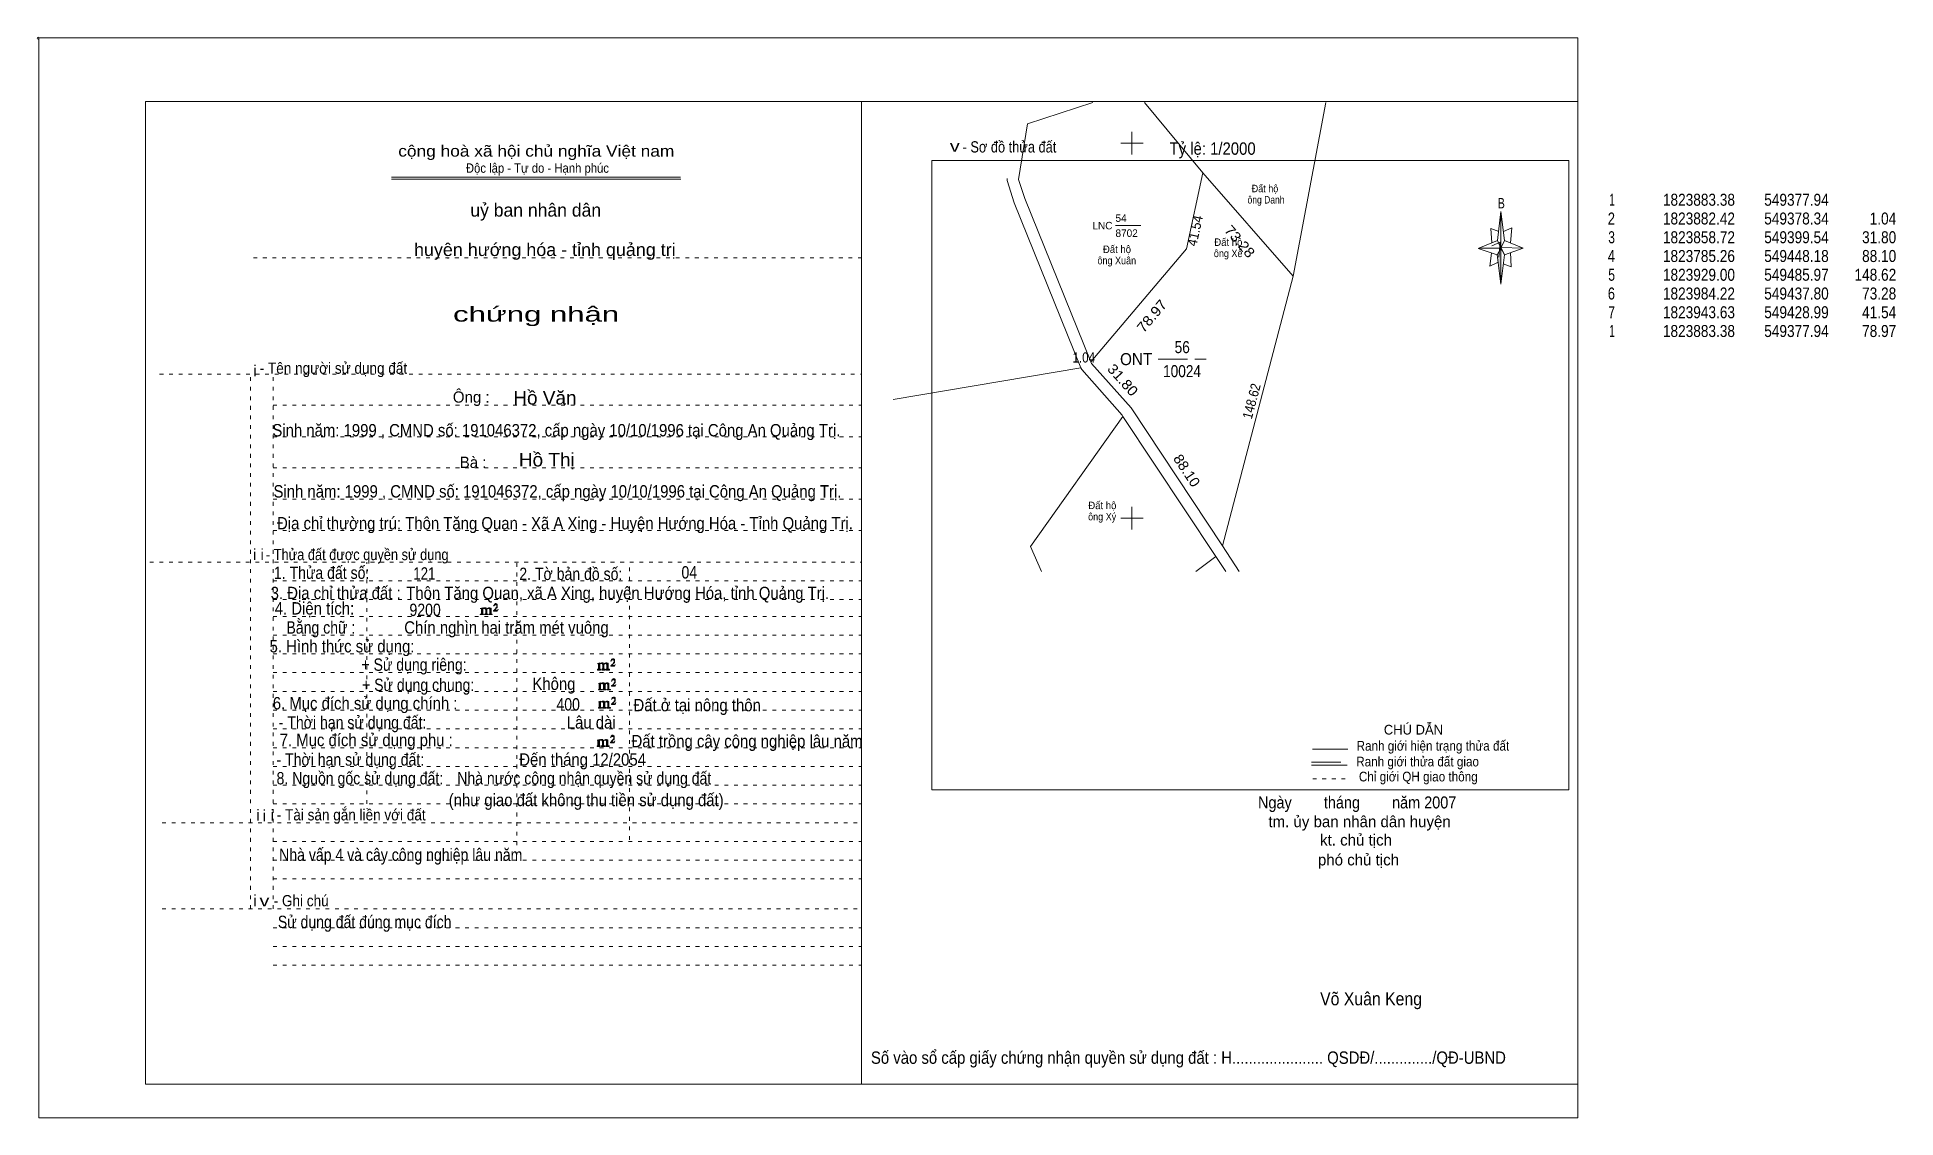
# Model space of a CAD drawing. Header units: centimetres. Extents: x -1.6 to 48, y -3.3 to 25.5.
import ezdxf
from ezdxf.enums import TextEntityAlignment as Align

# ---------------------------------------------------------------- set-up
doc = ezdxf.new("R2010")
doc.units = ezdxf.units.CM
doc.header["$LTSCALE"] = 0.13
doc.linetypes.add('DOTTED', pattern=[1.5, 0.3, -1.2])
doc.linetypes.add('LONG_DASHED', pattern=[7.5, 6, -1.5])
for name, color, linetype, lineweight in [('1', 7, 'DOTTED', 13), ('13', 7, 'Continuous', 13), ('22', 7, 'Continuous', 13), ('33', 7, 'LONG_DASHED', 13), ('4', 7, 'Continuous', 13), ('5', 7, 'Continuous', 13), ('50', 7, 'Continuous', 13), ('63', 7, 'Continuous', 13)]:
    doc.layers.add(name, color=color, linetype=linetype, lineweight=lineweight)
for name, color, linetype in [('10', 7, 'Continuous'), ('23', 7, 'Continuous'), ('30', 7, 'Continuous')]:
    doc.layers.add(name, color=color, linetype=linetype)

msp = doc.modelspace()

# ---------------------------------------------------------------- hatches: boundary and pattern name
at = {"layer": '5'}
msp.add_hatch(color=256, dxfattribs=at).paths.add_polyline_path([(37.46, 19.87), (37.46, 18.91), (37.36, 19.69)])
at = {"layer": '50'}
for points in [[(10.27, 10.13), (10.27, 10.12), (10.27, 10.11), (10.25, 10.11), (10.24, 10.11), (10.24, 10.1), (10.33, 10.1), (10.33, 10.11), (10.32, 10.11), (10.31, 10.11), (10.31, 10.12), (10.31, 10.13), (10.31, 10.24), (10.31, 10.25), (10.32, 10.26), (10.34, 10.26), (10.35, 10.26), (10.36, 10.26), (10.37, 10.25), (10.39, 10.22), (10.39, 10.13), (10.37, 10.12), (10.37, 10.11), (10.36, 10.11), (10.35, 10.11), (10.35, 10.1), (10.44, 10.1), (10.44, 10.11), (10.43, 10.11), (10.42, 10.11), (10.42, 10.12), (10.42, 10.13), (10.42, 10.24), (10.44, 10.26), (10.45, 10.26), (10.46, 10.26), (10.49, 10.26), (10.49, 10.25), (10.5, 10.24), (10.5, 10.22), (10.5, 10.13), (10.5, 10.12), (10.49, 10.11), (10.49, 10.11), (10.47, 10.11), (10.47, 10.1), (10.56, 10.1), (10.56, 10.11), (10.55, 10.11), (10.54, 10.11), (10.53, 10.12), (10.53, 10.13), (10.53, 10.2), (10.53, 10.25), (10.53, 10.26), (10.52, 10.27), (10.5, 10.28), (10.47, 10.28), (10.46, 10.28), (10.44, 10.27), (10.41, 10.25), (10.41, 10.26), (10.4, 10.28), (10.39, 10.28), (10.37, 10.28), (10.35, 10.28), (10.34, 10.28), (10.32, 10.26), (10.31, 10.26), (10.31, 10.25), (10.31, 10.25), (10.31, 10.26), (10.31, 10.28), (10.24, 10.26), (10.24, 10.26), (10.25, 10.26), (10.27, 10.25), (10.27, 10.24), (10.27, 10.23)], [(10.69, 10.19), (10.72, 10.24), (10.72, 10.24), (10.71, 10.22), (10.69, 10.22), (10.68, 10.22), (10.63, 10.22), (10.66, 10.26), (10.67, 10.27), (10.69, 10.28), (10.69, 10.3), (10.69, 10.32), (10.69, 10.34), (10.69, 10.35), (10.69, 10.37), (10.68, 10.38), (10.67, 10.38), (10.66, 10.39), (10.65, 10.39), (10.63, 10.38), (10.63, 10.38), (10.62, 10.37), (10.61, 10.35), (10.59, 10.33), (10.61, 10.33), (10.61, 10.35), (10.62, 10.35), (10.63, 10.36), (10.65, 10.36), (10.66, 10.36), (10.67, 10.35), (10.68, 10.35), (10.68, 10.32), (10.68, 10.3), (10.66, 10.28), (10.66, 10.26), (10.65, 10.25), (10.59, 10.2), (10.59, 10.19)], [(13.39, 8.66), (13.39, 8.65), (13.39, 8.64), (13.38, 8.64), (13.37, 8.64), (13.37, 8.62), (13.45, 8.62), (13.45, 8.64), (13.44, 8.64), (13.43, 8.64), (13.43, 8.65), (13.43, 8.66), (13.43, 8.77), (13.43, 8.78), (13.44, 8.79), (13.47, 8.79), (13.48, 8.79), (13.49, 8.79), (13.5, 8.78), (13.51, 8.74), (13.51, 8.66), (13.5, 8.65), (13.5, 8.64), (13.49, 8.64), (13.48, 8.64), (13.48, 8.62), (13.57, 8.62), (13.57, 8.64), (13.55, 8.64), (13.54, 8.64), (13.54, 8.65), (13.54, 8.66), (13.54, 8.77), (13.57, 8.79), (13.58, 8.79), (13.59, 8.79), (13.61, 8.79), (13.61, 8.78), (13.62, 8.77), (13.62, 8.74), (13.62, 8.66), (13.62, 8.65), (13.61, 8.64), (13.61, 8.64), (13.6, 8.64), (13.6, 8.62), (13.69, 8.62), (13.69, 8.64), (13.67, 8.64), (13.66, 8.64), (13.65, 8.65), (13.65, 8.66), (13.65, 8.73), (13.65, 8.78), (13.65, 8.79), (13.64, 8.8), (13.62, 8.81), (13.6, 8.81), (13.59, 8.81), (13.57, 8.8), (13.53, 8.78), (13.53, 8.79), (13.52, 8.81), (13.51, 8.81), (13.5, 8.81), (13.48, 8.81), (13.47, 8.81), (13.44, 8.79), (13.43, 8.79), (13.43, 8.78), (13.43, 8.78), (13.43, 8.79), (13.43, 8.81), (13.37, 8.79), (13.37, 8.79), (13.38, 8.79), (13.39, 8.78), (13.39, 8.77), (13.39, 8.76)], [(13.82, 8.72), (13.84, 8.77), (13.84, 8.77), (13.83, 8.74), (13.82, 8.74), (13.81, 8.74), (13.75, 8.74), (13.79, 8.79), (13.8, 8.8), (13.82, 8.81), (13.82, 8.83), (13.82, 8.84), (13.82, 8.87), (13.82, 8.88), (13.82, 8.9), (13.81, 8.91), (13.8, 8.91), (13.79, 8.92), (13.77, 8.92), (13.75, 8.91), (13.75, 8.91), (13.74, 8.9), (13.73, 8.88), (13.72, 8.86), (13.73, 8.86), (13.73, 8.88), (13.74, 8.88), (13.75, 8.89), (13.77, 8.89), (13.79, 8.89), (13.8, 8.88), (13.81, 8.88), (13.81, 8.84), (13.81, 8.83), (13.79, 8.81), (13.79, 8.79), (13.77, 8.78), (13.72, 8.73), (13.72, 8.72)], [(13.41, 8.12), (13.41, 8.11), (13.41, 8.1), (13.4, 8.1), (13.39, 8.1), (13.39, 8.09), (13.48, 8.09), (13.48, 8.1), (13.47, 8.1), (13.45, 8.1), (13.45, 8.11), (13.45, 8.12), (13.45, 8.23), (13.45, 8.24), (13.47, 8.26), (13.49, 8.26), (13.5, 8.26), (13.51, 8.26), (13.52, 8.24), (13.53, 8.21), (13.53, 8.12), (13.52, 8.11), (13.52, 8.1), (13.51, 8.1), (13.5, 8.1), (13.5, 8.09), (13.59, 8.09), (13.59, 8.1), (13.58, 8.1), (13.57, 8.1), (13.57, 8.11), (13.57, 8.12), (13.57, 8.23), (13.59, 8.26), (13.6, 8.26), (13.61, 8.26), (13.63, 8.26), (13.63, 8.24), (13.64, 8.23), (13.64, 8.21), (13.64, 8.12), (13.64, 8.11), (13.63, 8.1), (13.63, 8.1), (13.62, 8.1), (13.62, 8.09), (13.71, 8.09), (13.71, 8.1), (13.7, 8.1), (13.69, 8.1), (13.67, 8.11), (13.67, 8.12), (13.67, 8.2), (13.67, 8.24), (13.67, 8.26), (13.66, 8.27), (13.64, 8.28), (13.62, 8.28), (13.61, 8.28), (13.59, 8.27), (13.55, 8.24), (13.55, 8.26), (13.54, 8.28), (13.53, 8.28), (13.52, 8.28), (13.5, 8.28), (13.49, 8.28), (13.47, 8.26), (13.45, 8.26), (13.45, 8.24), (13.45, 8.24), (13.45, 8.26), (13.45, 8.28), (13.39, 8.26), (13.39, 8.26), (13.4, 8.26), (13.41, 8.24), (13.41, 8.23), (13.41, 8.22)], [(13.84, 8.19), (13.86, 8.23), (13.86, 8.23), (13.85, 8.21), (13.84, 8.21), (13.83, 8.21), (13.77, 8.21), (13.81, 8.26), (13.82, 8.27), (13.84, 8.28), (13.84, 8.3), (13.84, 8.31), (13.84, 8.33), (13.84, 8.34), (13.84, 8.37), (13.83, 8.38), (13.82, 8.38), (13.81, 8.39), (13.8, 8.39), (13.77, 8.38), (13.77, 8.38), (13.76, 8.37), (13.75, 8.34), (13.74, 8.32), (13.75, 8.32), (13.75, 8.34), (13.76, 8.34), (13.77, 8.36), (13.8, 8.36), (13.81, 8.36), (13.82, 8.34), (13.83, 8.34), (13.83, 8.31), (13.83, 8.3), (13.81, 8.28), (13.81, 8.26), (13.8, 8.24), (13.74, 8.2), (13.74, 8.19)], [(13.41, 7.64), (13.41, 7.63), (13.41, 7.62), (13.4, 7.62), (13.39, 7.62), (13.39, 7.6), (13.47, 7.6), (13.47, 7.62), (13.46, 7.62), (13.45, 7.62), (13.45, 7.63), (13.45, 7.64), (13.45, 7.75), (13.45, 7.76), (13.46, 7.77), (13.49, 7.77), (13.5, 7.77), (13.51, 7.77), (13.52, 7.76), (13.53, 7.72), (13.53, 7.64), (13.52, 7.63), (13.52, 7.62), (13.51, 7.62), (13.5, 7.62), (13.5, 7.6), (13.59, 7.6), (13.59, 7.62), (13.57, 7.62), (13.56, 7.62), (13.56, 7.63), (13.56, 7.64), (13.56, 7.75), (13.59, 7.77), (13.6, 7.77), (13.61, 7.77), (13.63, 7.77), (13.63, 7.76), (13.64, 7.75), (13.64, 7.72), (13.64, 7.64), (13.64, 7.63), (13.63, 7.62), (13.63, 7.62), (13.62, 7.62), (13.62, 7.6), (13.71, 7.6), (13.71, 7.62), (13.69, 7.62), (13.68, 7.62), (13.67, 7.63), (13.67, 7.64), (13.67, 7.71), (13.67, 7.76), (13.67, 7.77), (13.66, 7.78), (13.64, 7.79), (13.62, 7.79), (13.61, 7.79), (13.59, 7.78), (13.55, 7.76), (13.55, 7.77), (13.54, 7.79), (13.53, 7.79), (13.52, 7.79), (13.5, 7.79), (13.49, 7.79), (13.46, 7.77), (13.45, 7.77), (13.45, 7.76), (13.45, 7.76), (13.45, 7.77), (13.45, 7.79), (13.39, 7.77), (13.39, 7.77), (13.4, 7.77), (13.41, 7.76), (13.41, 7.75), (13.41, 7.74)], [(13.84, 7.7), (13.86, 7.75), (13.86, 7.75), (13.85, 7.72), (13.84, 7.72), (13.83, 7.72), (13.77, 7.72), (13.81, 7.77), (13.82, 7.78), (13.84, 7.79), (13.84, 7.81), (13.84, 7.82), (13.84, 7.85), (13.84, 7.86), (13.84, 7.88), (13.83, 7.89), (13.82, 7.89), (13.81, 7.9), (13.79, 7.9), (13.77, 7.89), (13.77, 7.89), (13.76, 7.88), (13.75, 7.86), (13.74, 7.84), (13.75, 7.84), (13.75, 7.86), (13.76, 7.86), (13.77, 7.87), (13.79, 7.87), (13.81, 7.87), (13.82, 7.86), (13.83, 7.86), (13.83, 7.82), (13.83, 7.81), (13.81, 7.79), (13.81, 7.77), (13.79, 7.76), (13.74, 7.71), (13.74, 7.7)], [(13.38, 6.62), (13.38, 6.61), (13.38, 6.6), (13.37, 6.6), (13.36, 6.6), (13.36, 6.58), (13.44, 6.58), (13.44, 6.6), (13.43, 6.6), (13.42, 6.6), (13.42, 6.61), (13.42, 6.62), (13.42, 6.73), (13.42, 6.74), (13.43, 6.75), (13.46, 6.75), (13.47, 6.75), (13.48, 6.75), (13.49, 6.74), (13.5, 6.7), (13.5, 6.62), (13.49, 6.61), (13.49, 6.6), (13.48, 6.6), (13.47, 6.6), (13.47, 6.58), (13.56, 6.58), (13.56, 6.6), (13.54, 6.6), (13.53, 6.6), (13.53, 6.61), (13.53, 6.62), (13.53, 6.73), (13.56, 6.75), (13.57, 6.75), (13.58, 6.75), (13.6, 6.75), (13.6, 6.74), (13.61, 6.73), (13.61, 6.7), (13.61, 6.62), (13.61, 6.61), (13.6, 6.6), (13.6, 6.6), (13.59, 6.6), (13.59, 6.58), (13.68, 6.58), (13.68, 6.6), (13.66, 6.6), (13.65, 6.6), (13.64, 6.61), (13.64, 6.62), (13.64, 6.69), (13.64, 6.74), (13.64, 6.75), (13.63, 6.76), (13.61, 6.77), (13.59, 6.77), (13.58, 6.77), (13.56, 6.76), (13.52, 6.74), (13.52, 6.75), (13.51, 6.77), (13.5, 6.77), (13.49, 6.77), (13.47, 6.77), (13.46, 6.77), (13.43, 6.75), (13.42, 6.75), (13.42, 6.74), (13.42, 6.74), (13.42, 6.75), (13.42, 6.77), (13.36, 6.75), (13.36, 6.75), (13.37, 6.75), (13.38, 6.74), (13.38, 6.73), (13.38, 6.72)], [(13.81, 6.68), (13.83, 6.73), (13.83, 6.73), (13.82, 6.7), (13.81, 6.7), (13.8, 6.7), (13.74, 6.7), (13.78, 6.75), (13.79, 6.76), (13.81, 6.77), (13.81, 6.79), (13.81, 6.8), (13.81, 6.83), (13.81, 6.84), (13.81, 6.86), (13.8, 6.87), (13.79, 6.87), (13.78, 6.88), (13.76, 6.88), (13.74, 6.87), (13.74, 6.87), (13.73, 6.86), (13.72, 6.84), (13.71, 6.82), (13.72, 6.82), (13.72, 6.84), (13.73, 6.84), (13.74, 6.85), (13.76, 6.85), (13.78, 6.85), (13.79, 6.84), (13.8, 6.84), (13.8, 6.8), (13.8, 6.79), (13.78, 6.77), (13.78, 6.75), (13.76, 6.74), (13.71, 6.69), (13.71, 6.68)]]:
    msp.add_hatch(color=256, dxfattribs=at).paths.add_polyline_path(points)

# ---------------------------------------------------------------- linework, layer by layer
at = {"layer": '1', "linetype": 'Continuous'}
for p, q in [((1.31, -2.42), (1.31, 23.78)), ((1.31, 23.78), (39.51, 23.78)), ((20.41, -2.42), (20.41, 23.78)), ((39.51, -2.42), (39.51, 23.78)), ((7.87, 21.76), (15.58, 21.76)), ((7.87, 21.71), (15.59, 21.71)), ((37.36, 19.69), (36.85, 19.86)), ((1.31, -2.42), (39.51, -2.42))]:
    msp.add_line(p, q, dxfattribs=at)
at = {"layer": '1'}
for p, q in [((4.19, 19.61), (20.41, 19.61)), ((1.69, 16.51), (20.41, 16.51)), ((4.11, 2.25), (4.11, 16.51)), ((4.72, 2.25), (4.72, 16.51)), ((4.72, 15.68), (20.41, 15.68)), ((4.72, 14.84), (20.41, 14.84)), ((4.72, 14.01), (20.41, 14.01)), ((4.72, 13.18), (20.41, 13.18)), ((4.72, 12.34), (20.41, 12.34)), ((1.43, 11.5), (20.41, 11.5)), ((7.22, 5.05), (7.22, 11.5)), ((11.22, 3.95), (11.22, 11.5)), ((14.22, 4.09), (14.22, 11.5)), ((4.72, 11), (20.41, 11)), ((4.72, 10.5), (20.41, 10.5)), ((4.72, 10.05), (20.41, 10.05)), ((4.72, 9.55), (20.41, 9.55)), ((4.72, 9.05), (20.41, 9.05)), ((4.72, 8.55), (20.41, 8.55)), ((4.72, 8.05), (20.41, 8.05)), ((4.72, 7.55), (20.41, 7.55)), ((4.72, 7.05), (20.41, 7.05)), ((4.72, 6.55), (20.41, 6.55)), ((4.72, 6.05), (20.41, 6.05)), ((4.72, 5.55), (20.41, 5.55)), ((4.72, 5.05), (20.41, 5.05)), ((1.76, 4.55), (20.41, 4.55)), ((4.72, 4.05), (20.41, 4.05)), ((4.72, 3.55), (20.41, 3.55)), ((4.72, 3.05), (20.41, 3.05)), ((1.76, 2.25), (20.41, 2.25)), ((4.72, 1.75), (20.41, 1.75)), ((4.72, 1.25), (20.41, 1.25)), ((4.72, 0.75), (20.41, 0.75))]:
    msp.add_line(p, q, dxfattribs=at)
at = {"layer": '1', "linetype": 'Continuous'}
msp.add_lwpolyline([(-1.53, -3.32), (39.51, -3.32), (39.51, 25.48), (-1.53, 25.48)], close=True, dxfattribs=at)
msp.add_lwpolyline([(37.37, 19.49), (37.16, 19.39), (37.21, 19.74)], dxfattribs=at)
at = {"layer": '13'}
msp.add_line((27.18, 20.47), (27.86, 20.47), dxfattribs=at)
at = {"layer": '22'}
for p, q in [((29.51, 21.88), (27.95, 23.75)), ((31.92, 19.12), (32.79, 23.75)), ((30.03, 11.93), (31.92, 19.12)), ((21.25, 15.83), (26.26, 16.68)), ((24.91, 11.91), (27.38, 15.38)), ((25.21, 11.25), (24.91, 11.91)), ((30.03, 11.93), (30.48, 11.25)), ((29.86, 11.65), (29.32, 11.25)), ((29.86, 11.65), (30.12, 11.25))]:
    msp.add_line(p, q, dxfattribs=at)
for points in [[(26.58, 23.75), (24.83, 23.18), (24.59, 21.7), (24.76, 21.19), (26.52, 16.84)], [(26.52, 16.84), (29.07, 19.85), (29.51, 21.88), (31.92, 19.12)], [(24.29, 21.73), (24.29, 21.67), (24.48, 21.08), (26.26, 16.68)], [(26.26, 16.68), (26.28, 16.63), (27.36, 15.42), (27.38, 15.38), (29.86, 11.65)], [(26.52, 16.84), (26.54, 16.79), (27.6, 15.61), (30.03, 11.93)]]:
    msp.add_lwpolyline(points, dxfattribs=at)
at = {"layer": '33'}
msp.add_line((28.32, 16.91), (29.6, 16.91), dxfattribs=at)
at = {"layer": '4'}
for p, q in [((32.43, 6.51), (33.38, 6.51)), ((32.41, 6.08), (33.36, 6.08))]:
    msp.add_line(p, q, dxfattribs=at)
at = {"layer": '4', "linetype": 'LONG_DASHED'}
msp.add_line((32.41, 6.16), (33.36, 6.16), dxfattribs=at)
at = {"layer": '4', "linetype": 'DOTTED'}
msp.add_line((32.44, 5.72), (33.43, 5.72), dxfattribs=at)
at = {"layer": '4'}
msp.add_lwpolyline([(22.28, 22.21), (39.27, 22.21), (39.27, 5.43), (22.28, 5.43)], close=True, dxfattribs=at)
msp.add_circle((-1.55, 25.47), 0.025, dxfattribs=at)
at = {"layer": '5'}
for p, q in [((37.37, 20.07), (37.46, 20.85)), ((37.55, 20.07), (38.05, 19.87)), ((37.55, 19.69), (37.46, 18.91)), ((37.73, 19.37), (37.52, 19.45)), ((37.71, 19.75), (37.73, 19.37))]:
    msp.add_line(p, q, dxfattribs=at)
for points in [[(37.46, 20.85), (37.55, 20.07), (37.46, 19.87)], [(37.46, 19.87), (36.87, 19.87), (37.37, 20.07), (37.55, 19.69), (38.05, 19.87), (37.46, 19.89)], [(37.46, 19.87), (37.46, 18.91), (37.36, 19.69)]]:
    msp.add_lwpolyline(points, close=True, dxfattribs=at)
for points in [[(37.4, 20.31), (37.19, 20.39), (37.22, 20.01)], [(37.53, 20.31), (37.75, 20.41), (37.71, 20.01)], [(37.46, 19.87), (37.37, 20.07), (36.87, 19.87)], [(37.22, 19.93), (37.44, 20.03), (37.4, 19.63)], [(37.46, 19.87), (37.55, 19.69), (38.05, 19.87)]]:
    msp.add_lwpolyline(points, dxfattribs=at)
at = {"layer": '50'}
for points in [[(10.27, 10.13), (10.27, 10.12), (10.27, 10.11), (10.25, 10.11), (10.24, 10.11), (10.24, 10.1), (10.33, 10.1), (10.33, 10.11), (10.32, 10.11), (10.31, 10.11), (10.31, 10.12), (10.31, 10.13), (10.31, 10.24), (10.31, 10.25), (10.32, 10.26), (10.34, 10.26), (10.35, 10.26), (10.36, 10.26), (10.37, 10.25), (10.39, 10.22), (10.39, 10.13), (10.37, 10.12), (10.37, 10.11), (10.36, 10.11), (10.35, 10.11), (10.35, 10.1), (10.44, 10.1), (10.44, 10.11), (10.43, 10.11), (10.42, 10.11), (10.42, 10.12), (10.42, 10.13), (10.42, 10.24), (10.44, 10.26), (10.45, 10.26), (10.46, 10.26), (10.49, 10.26), (10.49, 10.25), (10.5, 10.24), (10.5, 10.22), (10.5, 10.13), (10.5, 10.12), (10.49, 10.11), (10.49, 10.11), (10.47, 10.11), (10.47, 10.1), (10.56, 10.1), (10.56, 10.11), (10.55, 10.11), (10.54, 10.11), (10.53, 10.12), (10.53, 10.13), (10.53, 10.2), (10.53, 10.25), (10.53, 10.26), (10.52, 10.27), (10.5, 10.28), (10.47, 10.28), (10.46, 10.28), (10.44, 10.27), (10.41, 10.25), (10.41, 10.26), (10.4, 10.28), (10.39, 10.28), (10.37, 10.28), (10.35, 10.28), (10.34, 10.28), (10.32, 10.26), (10.31, 10.26), (10.31, 10.25), (10.31, 10.25), (10.31, 10.26), (10.31, 10.28), (10.24, 10.26), (10.24, 10.26), (10.25, 10.26), (10.27, 10.25), (10.27, 10.24), (10.27, 10.23)], [(10.69, 10.19), (10.72, 10.24), (10.72, 10.24), (10.71, 10.22), (10.69, 10.22), (10.68, 10.22), (10.63, 10.22), (10.66, 10.26), (10.67, 10.27), (10.69, 10.28), (10.69, 10.3), (10.69, 10.32), (10.69, 10.34), (10.69, 10.35), (10.69, 10.37), (10.68, 10.38), (10.67, 10.38), (10.66, 10.39), (10.65, 10.39), (10.63, 10.38), (10.63, 10.38), (10.62, 10.37), (10.61, 10.35), (10.59, 10.33), (10.61, 10.33), (10.61, 10.35), (10.62, 10.35), (10.63, 10.36), (10.65, 10.36), (10.66, 10.36), (10.67, 10.35), (10.68, 10.35), (10.68, 10.32), (10.68, 10.3), (10.66, 10.28), (10.66, 10.26), (10.65, 10.25), (10.59, 10.2), (10.59, 10.19)], [(13.39, 8.66), (13.39, 8.65), (13.39, 8.64), (13.38, 8.64), (13.37, 8.64), (13.37, 8.62), (13.45, 8.62), (13.45, 8.64), (13.44, 8.64), (13.43, 8.64), (13.43, 8.65), (13.43, 8.66), (13.43, 8.77), (13.43, 8.78), (13.44, 8.79), (13.47, 8.79), (13.48, 8.79), (13.49, 8.79), (13.5, 8.78), (13.51, 8.74), (13.51, 8.66), (13.5, 8.65), (13.5, 8.64), (13.49, 8.64), (13.48, 8.64), (13.48, 8.62), (13.57, 8.62), (13.57, 8.64), (13.55, 8.64), (13.54, 8.64), (13.54, 8.65), (13.54, 8.66), (13.54, 8.77), (13.57, 8.79), (13.58, 8.79), (13.59, 8.79), (13.61, 8.79), (13.61, 8.78), (13.62, 8.77), (13.62, 8.74), (13.62, 8.66), (13.62, 8.65), (13.61, 8.64), (13.61, 8.64), (13.6, 8.64), (13.6, 8.62), (13.69, 8.62), (13.69, 8.64), (13.67, 8.64), (13.66, 8.64), (13.65, 8.65), (13.65, 8.66), (13.65, 8.73), (13.65, 8.78), (13.65, 8.79), (13.64, 8.8), (13.62, 8.81), (13.6, 8.81), (13.59, 8.81), (13.57, 8.8), (13.53, 8.78), (13.53, 8.79), (13.52, 8.81), (13.51, 8.81), (13.5, 8.81), (13.48, 8.81), (13.47, 8.81), (13.44, 8.79), (13.43, 8.79), (13.43, 8.78), (13.43, 8.78), (13.43, 8.79), (13.43, 8.81), (13.37, 8.79), (13.37, 8.79), (13.38, 8.79), (13.39, 8.78), (13.39, 8.77), (13.39, 8.76)], [(13.82, 8.72), (13.84, 8.77), (13.84, 8.77), (13.83, 8.74), (13.82, 8.74), (13.81, 8.74), (13.75, 8.74), (13.79, 8.79), (13.8, 8.8), (13.82, 8.81), (13.82, 8.83), (13.82, 8.84), (13.82, 8.87), (13.82, 8.88), (13.82, 8.9), (13.81, 8.91), (13.8, 8.91), (13.79, 8.92), (13.77, 8.92), (13.75, 8.91), (13.75, 8.91), (13.74, 8.9), (13.73, 8.88), (13.72, 8.86), (13.73, 8.86), (13.73, 8.88), (13.74, 8.88), (13.75, 8.89), (13.77, 8.89), (13.79, 8.89), (13.8, 8.88), (13.81, 8.88), (13.81, 8.84), (13.81, 8.83), (13.79, 8.81), (13.79, 8.79), (13.77, 8.78), (13.72, 8.73), (13.72, 8.72)], [(13.41, 8.12), (13.41, 8.11), (13.41, 8.1), (13.4, 8.1), (13.39, 8.1), (13.39, 8.09), (13.48, 8.09), (13.48, 8.1), (13.47, 8.1), (13.45, 8.1), (13.45, 8.11), (13.45, 8.12), (13.45, 8.23), (13.45, 8.24), (13.47, 8.26), (13.49, 8.26), (13.5, 8.26), (13.51, 8.26), (13.52, 8.24), (13.53, 8.21), (13.53, 8.12), (13.52, 8.11), (13.52, 8.1), (13.51, 8.1), (13.5, 8.1), (13.5, 8.09), (13.59, 8.09), (13.59, 8.1), (13.58, 8.1), (13.57, 8.1), (13.57, 8.11), (13.57, 8.12), (13.57, 8.23), (13.59, 8.26), (13.6, 8.26), (13.61, 8.26), (13.63, 8.26), (13.63, 8.24), (13.64, 8.23), (13.64, 8.21), (13.64, 8.12), (13.64, 8.11), (13.63, 8.1), (13.63, 8.1), (13.62, 8.1), (13.62, 8.09), (13.71, 8.09), (13.71, 8.1), (13.7, 8.1), (13.69, 8.1), (13.67, 8.11), (13.67, 8.12), (13.67, 8.2), (13.67, 8.24), (13.67, 8.26), (13.66, 8.27), (13.64, 8.28), (13.62, 8.28), (13.61, 8.28), (13.59, 8.27), (13.55, 8.24), (13.55, 8.26), (13.54, 8.28), (13.53, 8.28), (13.52, 8.28), (13.5, 8.28), (13.49, 8.28), (13.47, 8.26), (13.45, 8.26), (13.45, 8.24), (13.45, 8.24), (13.45, 8.26), (13.45, 8.28), (13.39, 8.26), (13.39, 8.26), (13.4, 8.26), (13.41, 8.24), (13.41, 8.23), (13.41, 8.22)], [(13.84, 8.19), (13.86, 8.23), (13.86, 8.23), (13.85, 8.21), (13.84, 8.21), (13.83, 8.21), (13.77, 8.21), (13.81, 8.26), (13.82, 8.27), (13.84, 8.28), (13.84, 8.3), (13.84, 8.31), (13.84, 8.33), (13.84, 8.34), (13.84, 8.37), (13.83, 8.38), (13.82, 8.38), (13.81, 8.39), (13.8, 8.39), (13.77, 8.38), (13.77, 8.38), (13.76, 8.37), (13.75, 8.34), (13.74, 8.32), (13.75, 8.32), (13.75, 8.34), (13.76, 8.34), (13.77, 8.36), (13.8, 8.36), (13.81, 8.36), (13.82, 8.34), (13.83, 8.34), (13.83, 8.31), (13.83, 8.3), (13.81, 8.28), (13.81, 8.26), (13.8, 8.24), (13.74, 8.2), (13.74, 8.19)], [(13.41, 7.64), (13.41, 7.63), (13.41, 7.62), (13.4, 7.62), (13.39, 7.62), (13.39, 7.6), (13.47, 7.6), (13.47, 7.62), (13.46, 7.62), (13.45, 7.62), (13.45, 7.63), (13.45, 7.64), (13.45, 7.75), (13.45, 7.76), (13.46, 7.77), (13.49, 7.77), (13.5, 7.77), (13.51, 7.77), (13.52, 7.76), (13.53, 7.72), (13.53, 7.64), (13.52, 7.63), (13.52, 7.62), (13.51, 7.62), (13.5, 7.62), (13.5, 7.6), (13.59, 7.6), (13.59, 7.62), (13.57, 7.62), (13.56, 7.62), (13.56, 7.63), (13.56, 7.64), (13.56, 7.75), (13.59, 7.77), (13.6, 7.77), (13.61, 7.77), (13.63, 7.77), (13.63, 7.76), (13.64, 7.75), (13.64, 7.72), (13.64, 7.64), (13.64, 7.63), (13.63, 7.62), (13.63, 7.62), (13.62, 7.62), (13.62, 7.6), (13.71, 7.6), (13.71, 7.62), (13.69, 7.62), (13.68, 7.62), (13.67, 7.63), (13.67, 7.64), (13.67, 7.71), (13.67, 7.76), (13.67, 7.77), (13.66, 7.78), (13.64, 7.79), (13.62, 7.79), (13.61, 7.79), (13.59, 7.78), (13.55, 7.76), (13.55, 7.77), (13.54, 7.79), (13.53, 7.79), (13.52, 7.79), (13.5, 7.79), (13.49, 7.79), (13.46, 7.77), (13.45, 7.77), (13.45, 7.76), (13.45, 7.76), (13.45, 7.77), (13.45, 7.79), (13.39, 7.77), (13.39, 7.77), (13.4, 7.77), (13.41, 7.76), (13.41, 7.75), (13.41, 7.74)], [(13.84, 7.7), (13.86, 7.75), (13.86, 7.75), (13.85, 7.72), (13.84, 7.72), (13.83, 7.72), (13.77, 7.72), (13.81, 7.77), (13.82, 7.78), (13.84, 7.79), (13.84, 7.81), (13.84, 7.82), (13.84, 7.85), (13.84, 7.86), (13.84, 7.88), (13.83, 7.89), (13.82, 7.89), (13.81, 7.9), (13.79, 7.9), (13.77, 7.89), (13.77, 7.89), (13.76, 7.88), (13.75, 7.86), (13.74, 7.84), (13.75, 7.84), (13.75, 7.86), (13.76, 7.86), (13.77, 7.87), (13.79, 7.87), (13.81, 7.87), (13.82, 7.86), (13.83, 7.86), (13.83, 7.82), (13.83, 7.81), (13.81, 7.79), (13.81, 7.77), (13.79, 7.76), (13.74, 7.71), (13.74, 7.7)], [(13.38, 6.62), (13.38, 6.61), (13.38, 6.6), (13.37, 6.6), (13.36, 6.6), (13.36, 6.58), (13.44, 6.58), (13.44, 6.6), (13.43, 6.6), (13.42, 6.6), (13.42, 6.61), (13.42, 6.62), (13.42, 6.73), (13.42, 6.74), (13.43, 6.75), (13.46, 6.75), (13.47, 6.75), (13.48, 6.75), (13.49, 6.74), (13.5, 6.7), (13.5, 6.62), (13.49, 6.61), (13.49, 6.6), (13.48, 6.6), (13.47, 6.6), (13.47, 6.58), (13.56, 6.58), (13.56, 6.6), (13.54, 6.6), (13.53, 6.6), (13.53, 6.61), (13.53, 6.62), (13.53, 6.73), (13.56, 6.75), (13.57, 6.75), (13.58, 6.75), (13.6, 6.75), (13.6, 6.74), (13.61, 6.73), (13.61, 6.7), (13.61, 6.62), (13.61, 6.61), (13.6, 6.6), (13.6, 6.6), (13.59, 6.6), (13.59, 6.58), (13.68, 6.58), (13.68, 6.6), (13.66, 6.6), (13.65, 6.6), (13.64, 6.61), (13.64, 6.62), (13.64, 6.69), (13.64, 6.74), (13.64, 6.75), (13.63, 6.76), (13.61, 6.77), (13.59, 6.77), (13.58, 6.77), (13.56, 6.76), (13.52, 6.74), (13.52, 6.75), (13.51, 6.77), (13.5, 6.77), (13.49, 6.77), (13.47, 6.77), (13.46, 6.77), (13.43, 6.75), (13.42, 6.75), (13.42, 6.74), (13.42, 6.74), (13.42, 6.75), (13.42, 6.77), (13.36, 6.75), (13.36, 6.75), (13.37, 6.75), (13.38, 6.74), (13.38, 6.73), (13.38, 6.72)], [(13.81, 6.68), (13.83, 6.73), (13.83, 6.73), (13.82, 6.7), (13.81, 6.7), (13.8, 6.7), (13.74, 6.7), (13.78, 6.75), (13.79, 6.76), (13.81, 6.77), (13.81, 6.79), (13.81, 6.8), (13.81, 6.83), (13.81, 6.84), (13.81, 6.86), (13.8, 6.87), (13.79, 6.87), (13.78, 6.88), (13.76, 6.88), (13.74, 6.87), (13.74, 6.87), (13.73, 6.86), (13.72, 6.84), (13.71, 6.82), (13.72, 6.82), (13.72, 6.84), (13.73, 6.84), (13.74, 6.85), (13.76, 6.85), (13.78, 6.85), (13.79, 6.84), (13.8, 6.84), (13.8, 6.8), (13.8, 6.79), (13.78, 6.77), (13.78, 6.75), (13.76, 6.74), (13.71, 6.69), (13.71, 6.68)]]:
    msp.add_lwpolyline(points, close=True, dxfattribs=at)
at = {"layer": '63'}
for p, q in [((27.62, 22.37), (27.62, 22.97)), ((27.32, 22.67), (27.92, 22.67)), ((27.62, 12.37), (27.62, 12.97)), ((27.32, 12.67), (27.92, 12.67))]:
    msp.add_line(p, q, dxfattribs=at)

# ---------------------------------------------------------------- texts
at = {"layer": '1'}
for s, height, width, p in [('cộng hoà xã hội chủ nghĩa Việt nam', 0.3, 1.15, (11.735, 22.31)), ('v', 0.3, 1.3, (22.895, 22.44)), ('- Sơ đồ thửa đất ', 0.3, 0.85, (24.4, 22.42)), ('Độc lập - Tự do - Hạnh phúc', 0.25, 0.9, (11.765, 21.88)), ('chứng nhận', 0.4, 1.55, (11.73, 17.91)), ('- Tên người sử dụng đất', 0.3, 0.9, (6.325, 16.52)), ('- Thửa đất được quyền sử dụng', 0.3, 0.85, (6.96, 11.55)), ('- Tài sản gắn liền với đất ', 0.3, 0.9, (6.85, 4.61)), ('v', 0.3, 1.3, (4.485, 2.32)), ('- Ghi chú', 0.3, 0.9, (5.465, 2.32))]:
    msp.add_text(s, height=height, dxfattribs=dict(at, width=width)).set_placement(p, align=Align.CENTER)
for s, height, p in [('uỷ ban nhân dân', 0.35, (11.72, 20.71)), ('i', 0.3, (4.235, 16.45)), ('i', 0.3, (4.225, 11.55)), ('i', 0.3, (4.425, 11.55)), ('i', 0.3, (4.315, 4.6)), ('i', 0.3, (4.485, 4.59)), ('i', 0.3, (4.695, 4.6)), ('i', 0.3, (4.235, 2.32))]:
    msp.add_text(s, height=height, dxfattribs=at).set_placement(p, align=Align.CENTER)
at = {"layer": '10', "width": 0.9}
msp.add_text('Võ Xuân Keng', height=0.35, dxfattribs=at).set_placement((33.995, -0.32), align=Align.CENTER)
at = {"layer": '13'}
msp.add_text('LNC', height=0.2, dxfattribs=at).set_placement((27.1, 20.37), align=Align.RIGHT)
for s, p in [('54', (27.18, 20.57)), ('8702', (27.18, 20.17))]:
    msp.add_text(s, height=0.2, dxfattribs=at).set_placement(p)
at = {"layer": '22'}
for s, width, p in [('Đất hộ ', 0.9, (31.2, 21.36)), ('ông Danh', 0.85, (31.195, 21.06))]:
    msp.add_text(s, height=0.2, dxfattribs=dict(at, width=width)).set_placement(p, align=Align.CENTER)
at = {"layer": '23'}
for s, width, p in [('Đất hộ', 0.95, (27.22, 19.74)), ('ông Xế', 0.9, (30.185, 19.63)), ('Đất hộ', 0.95, (30.19, 19.93)), ('ông Xuân', 0.9, (27.215, 19.44)), ('Đất hộ', 0.95, (26.83, 12.91)), ('ông Xý', 0.9, (26.825, 12.61))]:
    msp.add_text(s, height=0.2, dxfattribs=dict(at, width=width)).set_placement(p, align=Align.CENTER)
at = {"layer": '30'}
for s, width, p in [('1', 0.65, (40.5, 21)), ('1823883.38', 0.85, (43.7, 21)), ('549377.94', 0.85, (46.2, 21)), ('549377.94', 0.85, (46.2, 21)), ('2', 0.8, (40.5, 20.5)), ('1823882.42', 0.85, (43.7, 20.5)), ('549378.34', 0.85, (46.2, 20.5)), ('1.04', 0.85, (48, 20.5)), ('3', 0.75, (40.5, 20)), ('1823858.72', 0.85, (43.7, 20)), ('549399.54', 0.85, (46.2, 20)), ('31.80', 0.85, (48, 20)), ('4', 0.8, (40.5, 19.5)), ('1823785.26', 0.85, (43.7, 19.5)), ('549448.18', 0.85, (46.2, 19.5)), ('88.10', 0.85, (48, 19.5)), ('5', 0.75, (40.5, 19)), ('1823929.00', 0.85, (43.7, 19)), ('549485.97', 0.85, (46.2, 19)), ('148.62', 0.85, (48, 19)), ('6', 0.8, (40.5, 18.5)), ('1823984.22', 0.85, (43.7, 18.5)), ('549437.80', 0.85, (46.2, 18.5)), ('73.28', 0.85, (48, 18.5)), ('7', 0.75, (40.5, 18)), ('1823943.63', 0.85, (43.7, 18)), ('549428.99', 0.85, (46.2, 18)), ('41.54', 0.85, (48, 18)), ('1', 0.65, (40.5, 17.5)), ('1823883.38', 0.85, (43.7, 17.5)), ('549377.94', 0.85, (46.2, 17.5)), ('78.97', 0.85, (48, 17.5))]:
    msp.add_text(s, height=0.32, dxfattribs=dict(at, width=width)).set_placement(p, align=Align.RIGHT)
for s, height, rotation, width, p in [('41.54', 0.26, 77.754, 0.95, (29.426, 20.307)), ('73.28', 0.27, 311.099, 1.1, (30.393, 19.959)), ('78.97', 0.27, 49.725, 1.1, (28.254, 17.973)), ('31.80', 0.27, 311.813, 1.1, (27.274, 16.265)), ('148.62', 0.26, 75.27, 0.9, (30.935, 15.757)), ('88.10', 0.27, 303.51, 1.05, (28.968, 13.864))]:
    msp.add_text(s, height=height, rotation=rotation, dxfattribs=dict(at, width=width)).set_placement(p, align=Align.CENTER)
at = {"layer": '30', "width": 0.85}
msp.add_text('1.04', height=0.27, dxfattribs=at).set_placement((26.335, 16.82), align=Align.CENTER)
at = {"layer": '33', "width": 0.85}
for s, p in [('56', (28.96, 17.07)), ('10024', (28.955, 16.43))]:
    msp.add_text(s, height=0.32, dxfattribs=at).set_placement(p, align=Align.CENTER)
at = {"layer": '33', "width": 0.95}
msp.add_text('ONT', height=0.32, dxfattribs=at).set_placement((28.16, 16.75), align=Align.RIGHT)
at = {"layer": '4', "width": 0.9}
for s, height, p in [('Tỷ lệ: 1/2000', 0.33, (29.77, 22.36)), ('Ranh giới hiện trạng thửa đất', 0.2591, (35.645, 6.47)), ('Ranh giới thửa đất giao ', 0.2591, (35.28, 6.05)), ('Chỉ giới QH giao thông', 0.2591, (35.255, 5.65))]:
    msp.add_text(s, height=height, dxfattribs=at).set_placement(p, align=Align.CENTER)
at = {"layer": '4'}
msp.add_text('CHÚ DẪN', height=0.2591, dxfattribs=at).set_placement((35.125, 6.9), align=Align.CENTER)
at = {"layer": '5', "width": 0.75}
msp.add_text('B', height=0.276, dxfattribs=at).set_placement((37.47, 20.93), align=Align.CENTER)
at = {"layer": '50'}
for s, height, width, p in [('  huyện hướng hóa - tỉnh quảng trị', 0.34, 1.05, (11.83, 19.66)), ('Hồ Văn', 0.36, 1.05, (11.965, 15.7)), ('Sinh năm: 1999 , CMND số: 191046372, cấp ngày 10/10/1996 tại Công An Quảng Trị.', 0.33, 0.9, (12.27, 14.85)), ('Hồ Thị', 0.36, 1.05, (12.015, 14.05)), ('Sinh năm: 1999 , CMND số: 191046372, cấp ngày 10/10/1996 tại Công An Quảng Trị.', 0.33, 0.9, (12.3, 13.22)), ('Địa chỉ thường trú: Thôn Tăng Quan - Xã A Xing - Huyện Hướng Hóa - Tỉnh Quảng Trị.', 0.33, 0.9, (12.5, 12.37)), ('1. Thửa đất số:  ', 0.33, 0.85, (6.115, 11.05)), ('121', 0.33, 0.8, (8.75, 11.03)), ('2. Tờ bản đồ số:  ', 0.33, 0.85, (12.76, 11.02)), ('04', 0.33, 0.85, (15.815, 11.06)), ('3. Địa chỉ thửa đất : ', 0.33, 0.9, (6.44, 10.51)), ('4. Diện tích: ', 0.33, 0.9, (5.875, 10.1)), ('Thôn Tăng Quan, xã A Xing, huyện Hướng Hóa, tỉnh Quảng Trị.', 0.33, 0.9, (13.905, 10.51)), ('Bằng chữ :', 0.33, 0.85, (5.99, 9.59)), ('Chín nghìn hai trăm mét vuông', 0.33, 0.9, (10.94, 9.59)), ('9200', 0.33, 0.85, (8.77, 10.06)), ('5. Hình thức sử dụng:', 0.33, 0.9, (6.555, 9.09)), ('+ Sử dụng riêng:', 0.33, 0.85, (8.475, 8.6)), ('Không', 0.33, 0.9, (12.205, 8.09)), ('6. Mục đích sử dụng chính :', 0.33, 0.9, (7.17, 7.57)), ('+ Sử dụng chung:', 0.33, 0.85, (8.585, 8.06)), ('400', 0.33, 0.85, (12.585, 7.54)), ('Đất ở tại nông thôn', 0.33, 0.9, (16.025, 7.52)), ('- Thời hạn sử dụng đất:', 0.33, 0.85, (6.835, 7.06)), ('7. Mục đích sử dụng phụ :', 0.33, 0.9, (7.2, 6.59)), ('Lâu dài', 0.33, 0.9, (13.2, 7.06)), ('Đất trồng cây công nghiệp lâu năm', 0.33, 0.9, (17.355, 6.56)), ('- Thời hạn sử dụng đất:', 0.33, 0.85, (6.775, 6.07)), ('Đến tháng 12/2054', 0.33, 0.9, (12.97, 6.07)), ('8. Nguồn gốc sử dụng đất:', 0.33, 0.85, (7.03, 5.57)), ('Nhà nước công nhận quyền sử dụng đất ', 0.33, 0.85, (13.065, 5.57)), ('(như giao đất không thu tiền sử dụng đất)', 0.33, 0.9, (13.065, 4.99)), ('Ngày        tháng        năm 2007', 0.32, 0.9, (33.625, 4.93)), ('Nhà vấp 4 và cây công nghiệp lâu năm', 0.33, 0.85, (8.12, 3.53)), ('Sử dụng đất đúng mục đích ', 0.33, 0.85, (7.21, 1.74)), ('Số vào sổ cấp giấy chứng nhận quyền sử dụng đất : H...................... QSDĐ/............../QĐ-UBND', 0.33, 0.9, (29.125, -1.88))]:
    msp.add_text(s, height=height, dxfattribs=dict(at, width=width)).set_placement(p, align=Align.CENTER)
for s, p in [('Ông :', (10, 15.75)), ('Bà :', (10.05, 14.01)), ('tm. ủy ban nhân dân huyện ', (33.745, 4.43)), ('kt. chủ tịch', (33.595, 3.94)), ('phó chủ tịch', (33.66, 3.41))]:
    msp.add_text(s, height=0.3, dxfattribs=at).set_placement(p, align=Align.CENTER)

doc.saveas('drawing.dxf')
